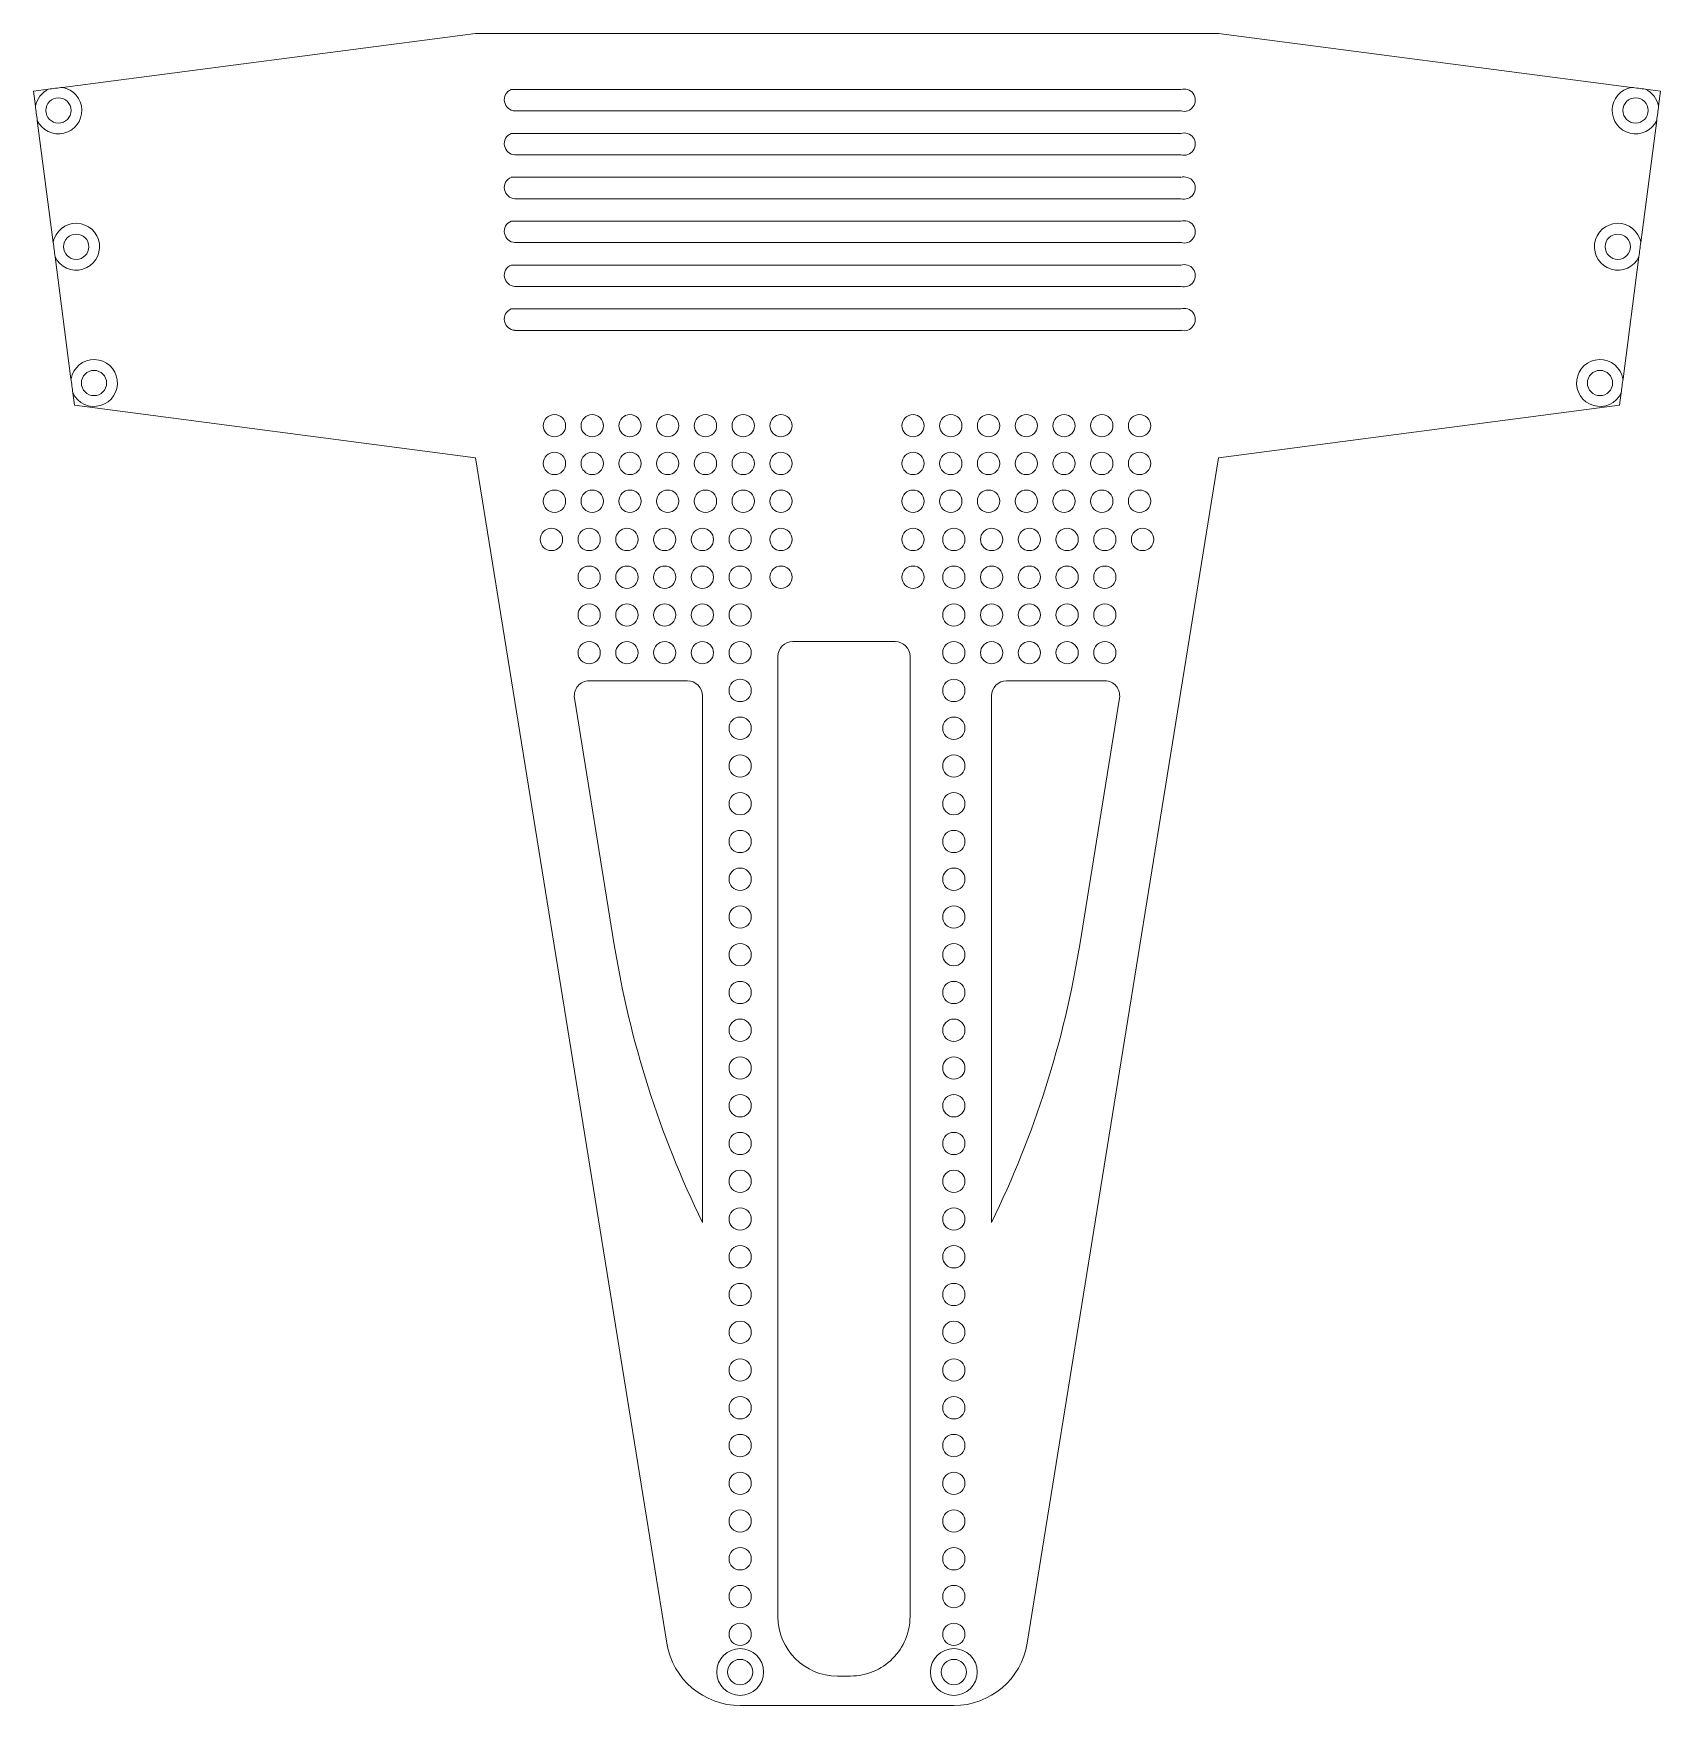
# Paper-space layout '_아랫면' of a CAD drawing. Header units: millimetres. Extents: x -109 to 109, y -75 to 150.
import ezdxf

# ---------------------------------------------------------------- set-up
doc = ezdxf.new("R2010")
doc.units = ezdxf.units.MM

psp = doc.layouts.new('_아랫면')

# ---------------------------------------------------------------- linework, layer by layer
at = {"color": 7, "linetype": 'Continuous', "lineweight": 15}
for p, q in [((-105.57, 142.74), (-50, 150)), ((-50, 150), (50, 150)), ((50, 150), (105.57, 142.74)), ((-109.49, 142.23), (-107.47, 142.49)), ((-109.23, 140.21), (-109.49, 142.23)), ((-45.21, 142.44), (44.93, 142.44)), ((107.47, 142.49), (109.49, 142.23)), ((109.49, 142.23), (109.23, 140.21)), ((44.97, 139.57), (-44.69, 139.57)), ((-106.84, 121.86), (-108.98, 138.3)), ((108.98, 138.3), (106.84, 121.86)), ((-45.21, 136.54), (44.93, 136.54)), ((44.97, 133.66), (-44.69, 133.66)), ((-45.21, 130.64), (44.93, 130.64)), ((44.97, 127.76), (-44.69, 127.76)), ((-45.21, 124.73), (44.93, 124.73)), ((44.97, 121.86), (-44.69, 121.86)), ((-104.44, 103.52), (-106.59, 119.96)), ((106.59, 119.96), (104.44, 103.52)), ((-45.21, 118.83), (44.93, 118.83)), ((44.97, 115.96), (-44.69, 115.96)), ((-45.21, 112.93), (44.93, 112.93)), ((44.97, 110.05), (-44.69, 110.05)), ((-103.97, 99.96), (-104.19, 101.62)), ((104.19, 101.62), (103.97, 99.96)), ((-50, 92.91), (-103.97, 99.96)), ((103.97, 99.96), (50, 92.91)), ((-24.25, -66.59), (-50, 92.91)), ((50, 92.91), (24.25, -66.59)), ((-7.3, 68.17), (6.48, 68.17)), ((-9.3, -63.03), (-9.3, 66.17)), ((8.48, 66.17), (8.48, -63.03)), ((-34.7, 62.89), (-21.46, 62.89)), ((-19.46, 60.89), (-19.46, -10)), ((19.46, -10), (19.46, 60.89)), ((21.46, 62.89), (34.7, 62.89)), ((-31.32, 27.38), (-36.68, 60.57)), ((36.68, 60.57), (31.32, 27.38)), ((0.48, -71.03), (-1.3, -71.03)), ((14.38, -75), (-14.38, -75))]:
    psp.add_line(p, q, dxfattribs=at)
for centre, radius in [((-106.13, 139.64), 1.7), ((106.13, 139.64), 1.7), ((-103.74, 121.3), 1.7), ((103.74, 121.3), 1.7), ((-101.34, 102.96), 1.7), ((101.34, 102.96), 1.7), ((-39.37, 97.22), 1.5), ((-34.29, 97.22), 1.5), ((-29.21, 97.22), 1.5), ((-24.13, 97.22), 1.5), ((-19.05, 97.22), 1.5), ((-13.97, 97.22), 1.5), ((-8.89, 97.22), 1.5), ((8.89, 97.22), 1.5), ((13.97, 97.22), 1.5), ((19.05, 97.22), 1.5), ((24.13, 97.22), 1.5), ((29.21, 97.22), 1.5), ((34.29, 97.22), 1.5), ((39.37, 97.22), 1.5), ((-39.37, 92.14), 1.5), ((-34.29, 92.14), 1.5), ((-29.21, 92.14), 1.5), ((-24.13, 92.14), 1.5), ((-19.05, 92.14), 1.5), ((-13.97, 92.14), 1.5), ((-8.89, 92.14), 1.5), ((8.89, 92.14), 1.5), ((13.97, 92.14), 1.5), ((19.05, 92.14), 1.5), ((24.13, 92.14), 1.5), ((29.21, 92.14), 1.5), ((34.29, 92.14), 1.5), ((39.37, 92.14), 1.5), ((-39.37, 87.06), 1.5), ((-34.29, 87.06), 1.5), ((-29.21, 87.06), 1.5), ((-24.13, 87.06), 1.5), ((-19.05, 87.06), 1.5), ((-13.97, 87.06), 1.5), ((-8.89, 87.06), 1.5), ((8.89, 87.06), 1.5), ((13.97, 87.06), 1.5), ((19.05, 87.06), 1.5), ((24.13, 87.06), 1.5), ((29.21, 87.06), 1.5), ((34.29, 87.06), 1.5), ((39.37, 87.06), 1.5), ((-39.78, 81.91), 1.5), ((-34.7, 81.91), 1.5), ((-29.62, 81.91), 1.5), ((-24.54, 81.91), 1.5), ((-19.46, 81.91), 1.5), ((-14.38, 81.91), 1.5), ((-8.89, 81.91), 1.5), ((8.89, 81.91), 1.5), ((14.38, 81.91), 1.5), ((19.46, 81.91), 1.5), ((24.54, 81.91), 1.5), ((29.62, 81.91), 1.5), ((34.7, 81.91), 1.5), ((39.78, 81.91), 1.5), ((-34.7, 76.83), 1.5), ((-29.62, 76.83), 1.5), ((-24.54, 76.83), 1.5), ((-19.46, 76.83), 1.5), ((-14.38, 76.83), 1.5), ((-8.89, 76.83), 1.5), ((8.89, 76.83), 1.5), ((14.38, 76.83), 1.5), ((19.46, 76.83), 1.5), ((24.54, 76.83), 1.5), ((29.62, 76.83), 1.5), ((34.7, 76.83), 1.5), ((-34.7, 71.75), 1.5), ((-29.62, 71.75), 1.5), ((-24.54, 71.75), 1.5), ((-19.46, 71.75), 1.5), ((-14.38, 71.75), 1.5), ((14.38, 71.75), 1.5), ((19.46, 71.75), 1.5), ((24.54, 71.75), 1.5), ((29.62, 71.75), 1.5), ((34.7, 71.75), 1.5), ((-34.7, 66.67), 1.5), ((-29.62, 66.67), 1.5), ((-24.54, 66.67), 1.5), ((-19.46, 66.67), 1.5), ((-14.38, 66.67), 1.5), ((14.38, 66.67), 1.5), ((19.46, 66.67), 1.5), ((24.54, 66.67), 1.5), ((29.62, 66.67), 1.5), ((34.7, 66.67), 1.5), ((-14.38, 61.59), 1.5), ((14.38, 61.59), 1.5), ((-14.38, 56.51), 1.5), ((14.38, 56.51), 1.5), ((-14.38, 51.43), 1.5), ((14.38, 51.43), 1.5), ((-14.38, 46.35), 1.5), ((14.38, 46.35), 1.5), ((-14.38, 41.27), 1.5), ((14.38, 41.27), 1.5), ((-14.38, 36.19), 1.5), ((14.38, 36.19), 1.5), ((-14.38, 31.11), 1.5), ((14.38, 31.11), 1.5), ((-14.38, 26.03), 1.5), ((14.38, 26.03), 1.5), ((-14.38, 20.95), 1.5), ((14.38, 20.95), 1.5), ((-14.38, 15.87), 1.5), ((14.38, 15.87), 1.5), ((-14.38, 10.79), 1.5), ((14.38, 10.79), 1.5), ((-14.38, 5.71), 1.5), ((14.38, 5.71), 1.5), ((-14.38, 0.63), 1.5), ((14.38, 0.63), 1.5), ((-14.38, -4.45), 1.5), ((14.38, -4.45), 1.5), ((-14.38, -9.53), 1.5), ((14.38, -9.53), 1.5), ((-14.38, -14.61), 1.5), ((14.38, -14.61), 1.5), ((-14.38, -19.69), 1.5), ((14.38, -19.69), 1.5), ((-14.38, -24.77), 1.5), ((14.38, -24.77), 1.5), ((-14.38, -29.85), 1.5), ((14.38, -29.85), 1.5), ((-14.38, -34.93), 1.5), ((14.38, -34.93), 1.5), ((-14.38, -40.01), 1.5), ((14.38, -40.01), 1.5), ((-14.38, -45.09), 1.5), ((14.38, -45.09), 1.5), ((-14.38, -50.17), 1.5), ((14.38, -50.17), 1.5), ((-14.38, -55.25), 1.5), ((14.38, -55.25), 1.5), ((-14.38, -60.33), 1.5), ((14.38, -60.33), 1.5), ((-14.38, -65.41), 1.5), ((14.38, -65.41), 1.5), ((-14.38, -70.49), 3.15), ((14.38, -70.49), 3.15), ((-14.38, -70.49), 1.7), ((14.38, -70.49), 1.7)]:
    psp.add_circle(centre, radius, dxfattribs=at)
for centre, radius, start, end in [((-106.13, 139.64), 3.15, 115.1928, 169.6872), ((-106.13, 139.64), 3.15, 205.1928, 79.6872), ((-44.62, 141.07), 1.5, 113.546, 267.053), ((45.38, 141.01), 1.5, 254.0664, 107.4772), ((106.13, 139.64), 3.15, 100.3128, 334.8072), ((106.13, 139.64), 3.15, 10.3128, 64.8072), ((-44.62, 135.16), 1.5, 113.546, 267.053), ((45.38, 135.11), 1.5, 254.0664, 107.4772), ((-44.62, 129.26), 1.5, 113.546, 267.053), ((45.38, 129.2), 1.5, 254.0664, 107.4772), ((-103.74, 121.3), 3.15, 205.1928, 169.6872), ((-44.62, 123.36), 1.5, 113.546, 267.053), ((45.38, 123.3), 1.5, 254.0664, 107.4772), ((103.74, 121.3), 3.15, 10.3128, 334.8072), ((-44.62, 117.46), 1.5, 113.546, 267.053), ((45.38, 117.4), 1.5, 254.0664, 107.4772), ((-44.62, 111.55), 1.5, 113.546, 267.053), ((45.38, 111.5), 1.5, 254.0664, 107.4772), ((-101.34, 102.96), 3.15, 205.1928, 169.6872), ((101.34, 102.96), 3.15, 10.3128, 334.8072), ((-7.3, 66.17), 2, 90, 180), ((6.48, 66.17), 2, 0, 90), ((-34.7, 60.89), 2, 90, 189.1694), ((-21.46, 60.89), 2, 360, 90), ((21.46, 60.89), 2, 90, 180), ((34.7, 60.89), 2, 350.8306, 90), ((100.73, 48.7), 133.76, 189.1694, 206.0293), ((-100.73, 48.7), 133.76, 333.9707, 350.8306), ((-1.3, -63.03), 8, 180, 269.9958), ((0.48, -63.03), 8, 269.9958, 360), ((-14.38, -65), 10, 189.1694, 270), ((14.38, -65), 10, 270, 350.8306)]:
    psp.add_arc(centre, radius, start, end, dxfattribs=at)
for points in [[(-107.47, 142.49), (-107.16, 142.54), (-106.84, 142.58), (-106.19, 142.66), (-105.88, 142.7), (-105.57, 142.74)], [(105.57, 142.74), (105.88, 142.7), (106.2, 142.66), (106.85, 142.58), (107.16, 142.54), (107.47, 142.49)], [(-108.98, 138.3), (-109.02, 138.61), (-109.06, 138.93), (-109.15, 139.58), (-109.19, 139.9), (-109.23, 140.21)], [(109.23, 140.21), (109.19, 139.9), (109.15, 139.58), (109.06, 138.93), (109.02, 138.61), (108.98, 138.3)], [(-106.59, 119.96), (-106.63, 120.27), (-106.67, 120.59), (-106.75, 121.24), (-106.79, 121.55), (-106.84, 121.86)], [(106.84, 121.86), (106.79, 121.55), (106.75, 121.24), (106.67, 120.59), (106.63, 120.27), (106.59, 119.96)], [(-104.19, 101.62), (-104.23, 101.93), (-104.27, 102.24), (-104.36, 102.89), (-104.4, 103.21), (-104.44, 103.52)], [(104.44, 103.52), (104.4, 103.21), (104.36, 102.89), (104.27, 102.24), (104.23, 101.93), (104.19, 101.62)]]:
    psp.add_open_spline(points, degree=3, knots=[0, 0, 0, 0, 0.5, 0.5, 1, 1, 1, 1], dxfattribs=at)

doc.saveas('drawing.dxf')
